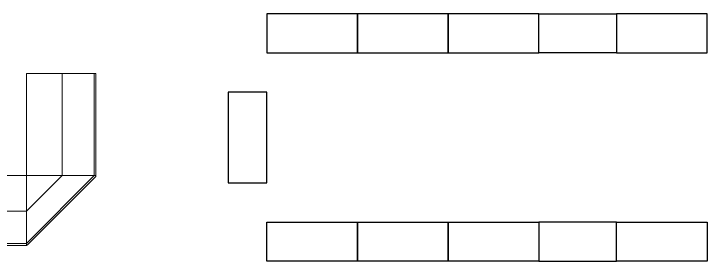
# Model space of a CAD drawing. Header units: millimetres. Extents: x 3103 to 179340, y -10977 to 70536.
# Drawn here: x 83024 to 91185, y 32393 to 35298 of the extents above; entities that cross this region are included whole.
import ezdxf

# ---------------------------------------------------------------- set-up
doc = ezdxf.new("R2010")
doc.units = ezdxf.units.MM
doc.header["$LTSCALE"] = 0.5
doc.layers.add('MEBEL', color=1, linetype='Continuous')
doc.layers.add('Интерьер - Мебель_Ном_пера__11', color=171, linetype='Continuous', lineweight=18)

# ---------------------------------------------------------------- blocks, each defined once
blk = doc.blocks.new('TWINLINE RECEPTION UNIT 2')
at = {"layer": 'Интерьер - Мебель_Ном_пера__11', "linetype": 'Continuous'}
for p, q in [((0, 1900), (-820, 1900)), ((-820, 1900), (-820, 0)), ((-420, 1900), (-820, 1900)), ((-820, 1900), (-820, 0)), ((-820, 1900), (-820, 0)), ((-800, 1900), (-820, 1900)), ((-800, 0), (-800, 1900)), ((-420, 0), (-420, 1900)), ((0, 0), (0, 1900)), ((2320, 1200), (1500, 1200)), ((1500, 1200), (1500, 0)), ((2320, 1200), (1920, 1200)), ((1920, 1200), (1920, 0)), ((2320, 1200), (2300, 1200)), ((2300, 1200), (2300, 0)), ((2320, 0), (2320, 1200)), ((2320, 0), (2320, 1200)), ((2320, 0), (2320, 1200)), ((-420, 0), (-820, 0)), ((-820, 0), (-814, -14)), ((-800, 0), (-820, 0)), ((-820, 0), (-814, -14)), ((-820, 0), (0, 0)), ((-820, 0), (-420, 0)), ((-820, 0), (-800, 0)), ((0, -800), (-800, 0)), ((0, 0), (-420, 0)), ((-420, 0), (0, -420)), ((0, -420), (-420, 0)), ((0, 0), (0, -820)), ((1500, 0), (0, 0)), ((0, -420), (0, 0)), ((1500, -820), (1500, 0)), ((1500, 0), (1500, -420)), ((1920, 0), (1500, 0)), ((-814, -14), (-9.8, -818)), ((-814, -14), (-9.8, -818)), ((1500, -420), (1920, 0)), ((1920, 0), (1500, -420)), ((2300, 0), (1500, -800)), ((1500, 0), (2320, 0)), ((1514, -814), (2318, -9.8)), ((1514, -814), (2318, -9.8)), ((2320, 0), (1920, 0)), ((1920, 0), (2320, 0)), ((2320, 0), (2300, 0)), ((2300, 0), (2320, 0)), ((2318, -9.8), (2320, 0)), ((2318, -9.8), (2320, 0)), ((1500, -420), (0, -420)), ((0, -420), (0, -820)), ((0, -820), (0, -420)), ((1500, -820), (1500, -420)), ((1500, -420), (1500, -820)), ((1500, -800), (0, -800)), ((0, -800), (0, -820)), ((0, -820), (0, -800)), ((1500, -820), (1500, -800)), ((1500, -800), (1500, -820)), ((1500, -820), (1514, -814)), ((1500, -820), (1514, -814)), ((-9.8, -818), (0, -820)), ((-9.8, -818), (0, -820)), ((0, -820), (1500, -820)), ((0, -820), (1500, -820)), ((0, -820), (1500, -820))]:
    blk.add_line(p, q, dxfattribs=at)
blk = doc.blocks.new('I_FURN_FILE_42X18D_P')
at = {"color": 0, "linetype": 'ByBlock', "lineweight": -2}
blk.add_lwpolyline([(457.2, -533.4), (0, -533.4), (0, 533.4), (457.2, 533.4)], close=True, dxfattribs=at)
at = {"layer": 'Defpoints', "color": 0, "linetype": 'ByBlock', "lineweight": -2}
for p in [(0, 533.4), (0, -533.4)]:
    blk.add_point(p, dxfattribs=at)
blk = doc.blocks.new('*U1167')
at = {"layer": 'MEBEL', "color": 1, "linetype": 'Continuous', "lineweight": -3}
blk.add_blockref('I_FURN_FILE_42X18D_P', (0, 0), dxfattribs=at)
blk = doc.blocks.new('I_FURN_FILE_36X18D_P')
at = {"color": 0, "linetype": 'ByBlock', "lineweight": -2}
blk.add_lwpolyline([(457.2, 457.2), (0, 457.2), (0, -457.2), (457.2, -457.2)], close=True, dxfattribs=at)
at = {"layer": 'Defpoints', "color": 0, "linetype": 'ByBlock', "lineweight": -2}
for p in [(0, 457.2), (0, -457.2)]:
    blk.add_point(p, dxfattribs=at)
blk = doc.blocks.new('*U1168')
at = {"layer": 'MEBEL', "color": 1, "linetype": 'Continuous', "lineweight": -3}
blk.add_blockref('I_FURN_FILE_36X18D_P', (0, 0), dxfattribs=at)
blk = doc.blocks.new('*U1171')
at = {"layer": 'MEBEL', "color": 1, "linetype": 'Continuous', "lineweight": -3}
blk.add_blockref('I_FURN_FILE_42X18D_P', (0, 0), dxfattribs=at)
blk = doc.blocks.new('*U1172')
at = {"layer": 'MEBEL', "color": 1, "linetype": 'Continuous', "lineweight": -3, "extrusion": (0, 0, -1), "xscale": -1, "zscale": -1}
blk.add_blockref('I_FURN_FILE_42X18D_P', (0, 0), dxfattribs=at)
blk = doc.blocks.new('*U1173')
at = {"layer": 'MEBEL', "color": 1, "linetype": 'Continuous', "lineweight": -3}
blk.add_blockref('I_FURN_FILE_42X18D_P', (0, 0), dxfattribs=at)
blk = doc.blocks.new('*U1174')
at = {"layer": 'MEBEL', "color": 1, "linetype": 'Continuous', "lineweight": -3}
blk.add_blockref('I_FURN_FILE_42X18D_P', (0, 0), dxfattribs=at)
blk = doc.blocks.new('*U1176')
at = {"layer": 'MEBEL', "color": 1, "linetype": 'Continuous', "lineweight": -3, "extrusion": (0, 0, -1), "xscale": -1, "zscale": -1}
blk.add_blockref('I_FURN_FILE_36X18D_P', (0, 0), dxfattribs=at)
blk = doc.blocks.new('*U1177')
at = {"layer": 'MEBEL', "color": 1, "linetype": 'Continuous', "lineweight": -3, "extrusion": (0, 0, -1), "xscale": -1, "zscale": -1}
blk.add_blockref('I_FURN_FILE_42X18D_P', (0, 0), dxfattribs=at)
blk = doc.blocks.new('*U1180')
at = {"layer": 'MEBEL', "color": 1, "linetype": 'Continuous', "lineweight": -3, "extrusion": (0, 0, -1), "xscale": -1, "zscale": -1}
blk.add_blockref('I_FURN_FILE_42X18D_P', (0, 0), dxfattribs=at)
blk = doc.blocks.new('*U1181')
at = {"layer": 'MEBEL', "color": 1, "linetype": 'Continuous', "lineweight": -3, "extrusion": (0, 0, -1), "xscale": -1, "zscale": -1}
blk.add_blockref('I_FURN_FILE_42X18D_P', (0, 0), dxfattribs=at)
blk = doc.blocks.new('*U1182')
at = {"layer": 'MEBEL', "color": 1, "linetype": 'Continuous', "lineweight": -3, "extrusion": (0, 0, -1), "xscale": -1, "zscale": -1}
blk.add_blockref('I_FURN_FILE_42X18D_P', (0, 0), dxfattribs=at)

msp = doc.modelspace()

# ---------------------------------------------------------------- block references
at = {"layer": 'MEBEL', "linetype": 'Continuous'}
msp.add_blockref('TWINLINE RECEPTION UNIT 2', (81671.2, 33397.8), dxfattribs=at)
at = {"layer": 'MEBEL', "color": 1, "linetype": 'Continuous', "lineweight": -3, "xscale": -1}
for name, p, rotation in [('*U1181', (86537, 35297.8), 90), ('*U1180', (87603.8, 35297.8), 90), ('*U1182', (88670.6, 35297.8), 90), ('*U1176', (89661.2, 35297.8), 90), ('*U1177', (90651.8, 35297.8), 90), ('*U1172', (85546.4, 33845.2), 180)]:
    msp.add_blockref(name, p, dxfattribs=dict(at, rotation=rotation))
at = {"layer": 'MEBEL', "color": 1, "linetype": 'Continuous', "lineweight": -3, "rotation": 90}
for name, p in [('*U1173', (86537, 32392.6)), ('*U1171', (87603.8, 32392.6)), ('*U1174', (88670.6, 32392.6)), ('*U1168', (89661.2, 32392.6)), ('*U1167', (90651.8, 32392.6))]:
    msp.add_blockref(name, p, dxfattribs=at)

doc.saveas('drawing.dxf')
